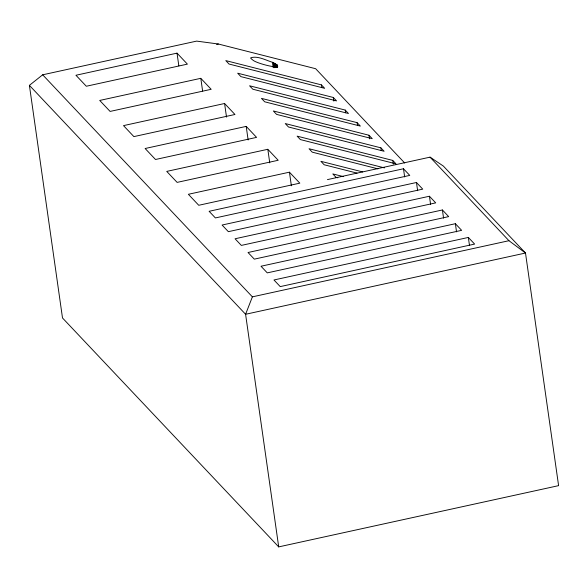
<?xml version="1.0" encoding="UTF-8"?>
<svg xmlns="http://www.w3.org/2000/svg" width="588" height="588" viewBox="0 0 588 588"><rect width="100%" height="100%" fill="white"/><g stroke="black" fill="none" stroke-linecap="round" stroke-linejoin="round"><path stroke-width="0.88" d="M404.691 163.001L315.646 68.715L218.361 44.012L196.649 41.109L42.674 74.801L29.4 85.356L245.593 314.279L525.496 253.031L508.958 240.705L252.384 296.852L245.593 314.279L278.705 546.891L558.6 485.644L525.496 253.031L443.337 166.044L430.048 157.15L327.45 179.605M177.017 53.14L75.94 75.257L86.318 86.245L187.396 64.129L177.017 53.14L178.826 65.827M216.568 44.401L218.361 44.012M200.802 78.322L99.725 100.438L110.103 111.426L211.173 89.31L200.802 78.322L202.603 91.008M224.579 103.503L123.509 125.619L133.88 136.607L234.957 114.491L224.579 103.503L226.512 117.093M246.203 126.391L145.126 148.507L155.504 159.495L256.574 137.379L246.203 126.391L248.136 139.981M267.819 149.286L166.742 171.402L177.12 182.39L278.197 160.274L267.819 149.286L269.752 162.876M289.436 172.174L188.366 194.29L198.744 205.278L299.814 183.162L289.436 172.174L291.376 185.771M403.486 168.763L209.115 211.298L215.384 217.935L409.762 175.4L403.486 168.763L404.654 176.937M416.458 182.501L222.088 225.035L228.357 231.672L422.728 189.138L416.458 182.501L417.627 190.674M429.431 196.238L235.06 238.765L241.33 245.409L435.701 202.875L429.431 196.238L430.592 204.404M442.404 209.967L248.033 252.502L254.303 259.139L448.673 216.612L442.404 209.967L443.565 218.141M455.377 223.705L261.006 266.239L267.275 272.876L461.646 230.342L455.377 223.705L456.538 231.878M468.349 237.442L273.971 279.976L280.241 286.613L474.619 244.079L468.349 237.442L469.511 245.615M321.438 84.892L225.785 60.601L229.026 64.033L324.679 88.325L321.438 84.892L321.827 87.612M333.33 97.483L237.677 73.191L240.918 76.624L336.571 100.916L333.33 97.483L333.844 101.107M345.222 110.066L249.569 85.782L252.811 89.214L348.464 113.506L345.222 110.066L345.604 112.793M357.107 122.657L261.454 98.372L264.703 101.805L360.356 126.097L357.107 122.657L357.497 125.384M368.999 135.247L273.346 110.963L276.588 114.395L372.241 138.687L368.999 135.247L369.521 138.878M380.892 147.838L285.239 123.553L288.48 126.986L384.133 151.278L380.892 147.838L381.281 150.565M392.784 160.428L297.131 136.144L300.372 139.577L396.025 163.868L392.784 160.428L393.298 164.059M384.478 167.896L309.023 148.735L312.265 152.167L377.959 168.852M362.634 171.917L320.908 161.325L324.157 164.758L357.004 173.1M343.458 176.62L332.801 173.916L336.042 177.348L337.821 177.797M272.42 62.284C265.769 60.197 257.456 55.5 250.694 57.837A11.723 2.293 18.3 0 0 252.487 59.733C255.574 63.754 290.722 71.986 272.42 62.284L273.192 67.694M430.048 157.15L508.958 240.705M42.674 74.801L252.384 296.852M278.705 546.891L62.504 317.976L29.4 85.356M277.338 67.466L276.955 64.739L277.308 67.451M276.279 67.569L275.772 63.974L276.242 67.598M274.89 67.671L274.243 63.144L274.816 67.657M277.404 65.099L277.654 66.907M276.404 64.364L276.779 67.083M275.044 63.563L275.537 67.164M273.369 62.718L273.971 67.252"/></g></svg>
